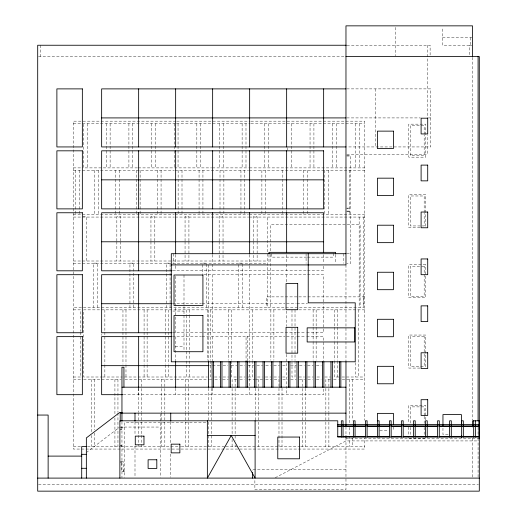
<?xml version="1.0" encoding="UTF-8"?>
<svg xmlns="http://www.w3.org/2000/svg" width="517" height="517" viewBox="0 0 517 517"><rect width="100%" height="100%" fill="white"/><g stroke="black" fill="none" stroke-linecap="round" stroke-linejoin="round"><path stroke-width="0.39" stroke-dasharray="2.58 1.94" d="M86.352 452.549L119.11 427.54M275.206 477.734L345.97 440.923L478.548 440.923M442.526 37.592L471.898 37.592M346.939 45.244L430.125 45.244L430.125 55.739M471.788 45.244L469.591 45.244L469.591 55.739M38.504 56.547L345.453 56.547M346.745 88.885L430.758 88.885L430.758 146.938L346.745 146.938M346.745 117.915L420.334 117.915M428.354 117.915L430.758 117.915M175.89 121.165L73.401 121.165L73.401 449.06L364.724 449.06L364.724 437.757M176.698 121.165L250.131 121.165M250.939 121.165L364.724 121.165L364.724 420.231M73.401 123.615L175.89 123.615M176.51 123.615L250.131 123.615M250.939 123.615L364.724 123.615M346.778 154.428L427.197 154.428L427.197 134.84M346.752 155.85L350.668 155.85L350.668 208.248L346.752 208.248M346.752 155.985L350.668 155.985M73.401 167.889L82.83 167.889M137.451 167.889L83.618 167.889L83.618 123.615M138.259 167.889L211.602 167.889M212.403 167.889L248.671 167.889M249.478 167.889L364.724 167.889M73.401 170.339L174.274 170.339M175.082 170.339L248.515 170.339M249.323 170.339L364.724 170.339M346.752 208.112L350.668 208.112M346.752 211.091L350.668 211.091L350.668 263.353L346.752 263.353M346.752 211.227L350.668 211.227M73.401 214.607L174.274 214.607M175.082 214.607L248.515 214.607M249.323 214.607L364.724 214.607M82.739 216.733L86.604 216.733L86.604 261.007M73.401 217.062L174.358 217.062M175.166 217.062L248.664 217.062M249.472 217.062L364.724 217.062M323.804 224.695L270.546 224.695L270.546 251.197M324.611 224.695L346.396 224.695M347.204 224.695L360.116 224.695L360.116 307.402M420.062 227.467L408.779 227.467L408.779 194.45L425.704 194.45L425.704 227.467M346.752 253.698L350.668 253.698M306.736 257.13L271.205 257.13L271.205 253.143M307.544 257.13L333.394 257.13L333.394 253.143M73.401 261.007L171.935 261.007M172.743 261.007L267.244 261.007M73.401 263.457L171.935 263.457M172.743 263.457L267.244 263.457M172.426 270.805L306.749 270.805M307.557 270.805L323.642 270.805L323.642 264.355M203.795 274.695L306.749 274.695M307.557 274.695L323.642 274.695L323.642 302.109M364.724 296.874L266.688 296.874L266.688 307.402L73.401 307.402M172.426 303.718L201.384 303.718M202.186 303.718L285.035 303.718M286.644 303.718L296.293 303.718M297.101 303.718L307.557 303.718M73.401 309.851L80.704 309.851L80.704 331.436M284.906 309.851L83.728 309.851L83.728 377.003L101.83 377.003M298.955 309.851L364.724 309.851M172.891 311.053L184 311.053M172.426 332.741L202.994 332.741M203.795 332.741L296.293 332.741M297.101 332.741L305.948 332.741M306.749 332.741L323.642 332.741L323.642 303.718M172.426 336.632L201.384 336.632M202.186 336.632L285.035 336.632M286.644 336.632L296.293 336.632M297.101 336.632L305.948 336.632M306.749 336.632L323.642 336.632L323.642 360.814M175.269 346.377L184 346.377M209.43 365.655L211.039 365.655M212.642 365.655L219.887 365.655M223.098 365.655L227.926 365.655M231.144 365.655L236.773 365.655M239.991 365.655L244.819 365.655M248.037 365.655L253.666 365.655M256.884 365.655L262.513 365.655M265.732 365.655L270.559 365.655M273.777 365.655L279.406 365.655M282.625 365.655L286.644 365.655M290.664 365.655L296.293 365.655M299.511 365.655L304.339 365.655M307.557 365.655L313.186 365.655M316.404 365.655L321.231 365.655M420.062 368.065L408.779 368.065L408.779 335.048L425.704 335.048L425.704 368.065M73.401 377.003L82.972 377.003M102.586 377.003L122.174 377.003M124.474 377.003L207.472 377.003M214.439 377.003L219.945 377.003M223.092 377.003L228.604 377.003M236.353 377.003L231.629 377.003L231.629 361.015M239.5 377.003L245.013 377.003M248.16 377.003L252.761 377.003L252.761 361.015M257.485 377.003L262.203 377.003M265.35 377.003L270.863 377.003M273.887 377.003L279.4 377.003M282.547 377.003L287.271 377.003M298.955 377.003L304.461 377.003M307.609 377.003L313.121 377.003M316.934 377.003L320.87 377.003M324.805 377.003L330.311 377.003M338.848 377.003L334.247 377.003L334.247 361.015M341.996 377.003L364.724 377.003M73.401 379.459L82.836 379.459M83.625 379.459L121.094 379.459M125.017 379.459L175.812 379.459M176.601 379.459L208.674 379.459M209.43 379.459L211.699 379.459M214.839 379.459L219.551 379.459M222.691 379.459L228.184 379.459M236.708 379.459L232.107 379.459L232.107 412.236M239.843 379.459L244.554 379.459M248.483 379.459L254.758 379.459M255.547 379.459L262.5 379.459M265.635 379.459L271.134 379.459M274.275 379.459L278.98 379.459L278.98 412.236M282.793 379.459L287.504 379.459M290.644 379.459L296.138 379.459M299.278 379.459L304.687 379.459M307.802 379.459L312.514 379.459M316.436 379.459L321.147 379.459M330.453 379.459L325.852 379.459L325.852 412.236M333.594 379.459L338.305 379.459M342.228 379.459L364.724 379.459M123.363 394.678L323.642 394.678L323.642 388.228M205.76 422.441L124.746 422.441L124.746 477.301M119.744 427.055L160.451 427.055M120.571 427.572L124.746 427.572M120.215 429.052L121.954 429.052M120.215 429.717L121.954 429.717M379.814 430.81L388.616 430.81M448.129 434.584L442.959 434.584L442.959 427.385M345.97 438.287L478.975 438.287M408.779 438.364L425.704 438.364M120.215 445.292L121.954 445.292M120.215 445.958L121.954 445.958M73.401 446.61L80.478 446.61M87.554 446.61L120.306 446.61M121.094 446.61L180.523 446.61M181.312 446.61L225.044 446.61M225.826 446.61L238.279 446.61M239.061 446.61L300.067 446.61M300.849 446.61L364.724 446.61M120.215 461.532L121.954 461.532M120.215 462.198L121.954 462.198M345.97 469.41L252.438 469.41L252.438 470.987M123.389 469.972L123.421 471.33M124.746 471.33L121.23 471.33L121.23 461.675L123.389 461.675L123.389 471.33M38.504 484.629L478.496 484.629M478.083 427.158L478.083 435.902M478.083 438.287L478.083 477.314M472.519 57.355L472.519 419.959M472.519 438.287L472.519 477.314M470.651 37.592L470.651 45.373L442.526 45.373L442.526 27.414M427.197 45.244L427.197 117.915M425.704 134.62L425.704 124.151L408.779 124.151L408.779 157.168L425.704 157.168L425.704 135.428M425.704 419.843L425.704 405.347L408.779 405.347L408.779 423.068M424.173 134.355L424.173 125.683L410.304 125.683L410.304 155.636L424.173 155.636L424.173 135.144M424.173 212.539L424.173 195.982L410.304 195.982L410.304 225.942L424.173 225.942L424.173 213.327M424.173 415.552L424.173 406.879L410.304 406.879L410.304 423.436M424.173 416.34L424.173 423.436M424.173 427.378L424.173 436.839M410.304 427.378L410.304 435.262M408.779 427.094L408.779 437.556M395.382 27.401L395.382 55.758M393.418 426.842L393.418 430.81M375.42 88.885L375.42 146.938M363.858 296.874L363.858 307.402L267.244 307.402L267.244 217.062M363.335 217.062L363.335 307.402M359.205 123.615L359.205 167.889M359.166 217.062L359.166 307.402M358.404 309.851L358.404 377.003M355.341 123.615L355.341 167.889M355.379 362.617L355.379 377.003M352.323 379.459L352.323 420.231M352.323 437.815L352.323 446.61M349.492 170.339L349.492 214.607M349.292 379.459L349.292 423.429M349.292 427.423L349.292 435.417M349.292 436.219L349.292 446.61M345.97 264.911L345.97 360.982M345.97 426.848L345.97 435.308M345.97 437.873L345.97 478.432M345.97 478.878L345.97 489.715L254.875 489.715L254.875 478.878M343.818 253.698L343.818 263.308M337.278 309.851L337.278 326.641M337.278 327.435L337.278 341.033M337.278 341.827L337.278 360.22M337.278 361.015L337.278 377.003M336.561 123.615L336.561 167.889M335.604 254.707L335.604 263.34M334.247 309.851L334.247 326.641M334.247 327.435L334.247 341.033M334.247 341.827L334.247 360.22M332.696 123.615L332.696 167.889M328.883 379.459L328.883 412.236M328.883 413.031L328.883 446.61M328.56 170.339L328.56 214.607M325.852 413.031L325.852 446.61M324.689 170.339L324.689 214.607M323.642 254.681L323.642 263.554M316.145 309.851L316.145 326.641M316.145 327.435L316.145 341.033M316.145 341.827L316.145 360.22M313.916 123.615L313.916 167.889M313.121 309.851L313.121 326.641M313.121 327.435L313.121 341.033M313.121 341.827L313.121 360.22M310.051 123.615L310.051 167.889M307.621 170.339L307.621 214.607M306.077 253.698L306.077 263.308M305.444 388.248L305.444 412.236M305.444 413.031L305.444 446.61M303.757 170.339L303.757 214.607M302.419 379.459L302.419 412.236M302.419 413.031L302.419 446.61M295.02 309.851L295.02 360.22M295.02 361.015L295.02 377.003L291.989 377.003L291.989 361.015M291.989 309.851L291.989 360.22M291.271 123.615L291.271 167.889M287.407 147.765L287.407 150.176M286.683 209.779L286.683 212.196M286.644 254.681L286.644 263.554M286.644 264.355L286.644 270.805M286.644 274.695L286.644 282.754M286.644 310.976L286.644 326.292M286.644 354.365L286.644 394.678M282.818 170.339L282.818 214.607M282.011 388.248L282.011 412.236M282.011 413.031L282.011 446.61M278.98 413.031L278.98 446.61M273.887 309.851L273.887 360.22M270.863 309.851L270.863 360.22M270.546 254.409L270.546 307.402M268.989 254.707L268.989 263.34M268.633 123.615L268.633 167.889M265.744 170.339L265.744 214.607M264.762 123.615L264.762 167.889M261.88 170.339L261.88 214.607M258.571 379.459L258.571 412.236M258.571 413.031L258.571 446.61M257.136 240.883L257.136 216.733L253.272 216.733L253.272 240.883M257.136 241.685L257.136 261.007M255.547 388.248L255.547 412.236M255.547 413.031L255.547 420.231M253.272 241.685L253.272 261.007M252.761 309.851L252.761 360.22M249.646 254.681L249.646 265.163M249.646 265.971L249.646 270.805M249.646 274.695L249.646 394.678M247.449 360.995L247.449 336.399L246.053 336.399L246.053 360.995M245.989 123.615L245.989 167.889M244.812 170.339L244.812 214.607M242.602 307.402L242.602 263.127L238.738 263.127L238.738 307.402M242.124 123.615L242.124 167.889M240.948 170.339L240.948 214.607M235.138 379.459L235.138 412.236M235.138 413.031L235.138 440.213M235.138 445.014L235.138 446.61M232.107 413.031L232.107 434.616M232.107 439.418L232.107 446.61M231.629 309.851L231.629 360.22M228.604 309.851L228.604 360.22M223.874 170.339L223.874 214.607M223.344 123.615L223.344 167.889M223.034 240.883L223.034 216.733L219.163 216.733L219.163 240.883M223.034 241.685L223.034 261.007M220.009 170.339L220.009 214.607M219.479 123.615L219.479 167.889M219.163 241.685L219.163 261.007M212.642 254.681L212.642 263.554M212.642 264.355L212.642 270.805M212.642 274.695L212.642 332.741M212.642 336.632L212.642 360.814M212.642 388.228L212.642 394.678M211.699 388.248L211.699 412.236M211.699 413.031L211.699 446.61M210.503 309.851L210.503 360.22M210.503 361.015L210.503 377.003M208.674 388.248L208.674 412.236M208.674 413.031L208.674 446.61M208.474 264.911L208.474 360.982M207.472 309.851L207.472 360.22M206.341 307.402L206.341 263.127L202.47 263.127L202.47 274.398M202.935 170.339L202.935 214.607M200.699 123.615L200.699 167.889M199.071 170.339L199.071 214.607M196.835 123.615L196.835 167.889M189.371 309.851L189.371 314.646M189.371 315.448L189.371 350.623M189.371 351.424L189.371 360.22M189.371 361.015L189.371 364.214M189.371 365.015L189.371 377.003M188.925 240.883L188.925 216.733L185.06 216.733L185.06 240.883M188.925 241.685L188.925 261.007M188.259 379.459L188.259 412.236M188.259 413.031L188.259 446.61M186.346 309.851L186.346 314.646M186.346 315.448L186.346 350.623M186.346 351.424L186.346 360.22M186.346 361.015L186.346 364.214M186.346 365.015L186.346 377.003M185.235 379.459L185.235 412.236M185.235 413.031L185.235 446.61M185.06 241.685L185.06 261.007M184 274.992L184 314.562M184 315.37L184 350.907M182.003 170.339L182.003 214.607M178.132 170.339L178.132 214.607M178.055 123.615L178.055 167.889M175.644 254.681L175.644 265.163M175.644 265.971L175.644 270.805M175.644 276.304L175.644 332.741M175.644 336.632L175.644 360.814M175.644 388.228L175.644 394.678M174.19 123.615L174.19 167.889M173.453 253.698L173.453 263.308M170.739 421.962L170.739 443.618M170.739 454.042L170.739 477.301M170.074 307.402L170.074 263.127L166.209 263.127L166.209 307.402M168.245 309.851L168.245 331.436M168.245 332.237L168.245 364.214M168.245 365.015L168.245 377.003M165.22 309.851L165.22 331.436M165.22 332.237L165.22 364.214M165.22 365.015L165.22 377.003M164.826 379.459L164.826 412.236M164.826 413.031L164.826 446.61M161.795 379.459L161.795 412.236M161.795 413.031L161.795 446.61M161.065 170.339L161.065 214.607M160.451 413.968L160.451 477.307M157.2 170.339L157.2 214.607M155.417 123.615L155.417 167.889M154.816 240.883L154.816 216.733L150.951 216.733L150.951 240.883M154.816 241.685L154.816 261.007M151.546 123.615L151.546 167.889M150.951 241.685L150.951 261.007M147.119 309.851L147.119 331.436M147.119 332.237L147.119 364.214M147.119 365.015L147.119 377.003M144.088 309.851L144.088 331.436M144.088 332.237L144.088 364.214M144.088 365.015L144.088 377.003M141.387 379.459L141.387 412.236M141.387 413.031L141.387 434.616M141.387 435.417L141.387 446.61M140.126 170.339L140.126 214.607M138.646 388.228L138.646 394.678M138.362 388.248L138.362 412.236M138.362 413.031L138.362 434.616M138.362 435.417L138.362 446.61M136.262 170.339L136.262 214.607M134.995 421.962L134.995 434.797M134.995 446.022L134.995 477.301M133.813 307.402L133.813 263.127L129.941 263.127L129.941 307.402M132.772 123.615L132.772 167.889M128.907 123.615L128.907 167.889M125.986 309.851L125.986 331.436M125.986 332.237L125.986 364.214M125.986 365.015L125.986 377.003M122.962 309.851L122.962 331.436M122.962 332.237L122.962 364.214M121.954 421.782L121.954 477.773M120.707 240.883L120.707 216.733L116.842 216.733L116.842 240.883M120.707 241.685L120.707 261.007M119.194 170.339L119.194 214.607M117.954 379.459L117.954 412.236M117.954 413.031L117.954 446.61M116.842 241.685L116.842 261.007M115.323 170.339L115.323 214.607M114.923 379.459L114.923 414.634M114.923 417.833L114.923 446.61M110.127 123.615L110.127 167.889M106.263 123.615L106.263 167.889M104.861 309.851L104.861 331.436M104.861 332.237L104.861 364.214M104.861 365.015L104.861 377.003M101.83 333.833L101.83 335.436M98.256 170.339L98.256 214.607M97.545 307.402L97.545 263.127L93.68 263.127L93.68 307.402M94.514 379.459L94.514 429.821M94.514 433.02L94.514 446.61M94.391 170.339L94.391 214.607M91.49 379.459L91.49 432.218M91.49 435.417L91.49 446.61M87.483 123.615L87.483 167.889M80.704 332.237L80.704 377.003M79.469 170.339L79.469 214.607M75.605 170.339L75.605 214.607M40.63 45.244L40.63 56.547M425.704 264.749L408.779 264.749L408.779 297.766L425.704 297.766L425.704 264.749M424.173 266.281L410.304 266.281L410.304 296.241L424.173 296.241L424.173 266.281M424.173 336.58L410.304 336.58L410.304 366.54L424.173 366.54L424.173 336.58"/><path stroke-width="0.78" d="M346.261 45.244L37.696 45.244L37.696 491.15L479.304 491.15L479.304 56.547L345.97 56.547M345.944 88.885L101.649 88.885L101.649 146.938L345.944 146.938M101.649 117.915L345.944 117.915M101.649 179.845L323.642 179.845M101.649 241.782L323.642 241.782M345.97 253.698L171.301 253.698L171.301 361.79L355.231 361.79L355.231 302.833L308.229 302.833L308.229 253.698M171.301 264.911L345.97 264.911L345.97 25.85L472.519 25.85L472.519 56.547M171.625 270.805L101.649 270.805L101.649 212.758L323.642 212.758L323.642 252.264M171.625 274.695L101.649 274.695L101.649 332.741L171.625 332.741M101.649 303.718L171.625 303.718M171.625 336.632L101.649 336.632L101.649 394.678L122.561 394.678M101.649 365.655L208.622 365.655M121.954 387.188L345.97 387.188M122.135 412.43L119.744 412.43L86.352 437.925L86.352 478.102M345.97 413.141L120.215 413.141L120.215 421.265M37.696 415.054L48.133 415.054L48.133 478.102M377.436 420.799L379.129 420.799L379.129 437.059M479.304 420.799L472.519 420.799L472.519 426.913M337.756 424.392L478.975 424.392M337.756 425.898L478.975 425.898M337.756 426.473L341.349 426.473M342.958 426.473L365.493 426.473M367.102 426.473L389.637 426.473M391.246 426.473L401.709 426.473M403.318 426.473L437.931 426.473M439.54 426.473L478.975 426.473M207.362 435.508L255.107 435.508M337.756 436.484L341.349 436.484M342.958 436.484L365.493 436.484M367.102 436.484L389.637 436.484M391.246 436.484L401.709 436.484M403.318 436.484L437.931 436.484M439.54 436.484L478.975 436.484M479.304 437.059L337.756 437.059L337.756 420.799L119.873 420.799L119.873 478.102M478.975 438.287L479.304 438.287M86.352 446.578L81.705 446.578L81.705 478.102M81.705 454.314L86.352 454.314M48.133 456.104L81.705 456.104M81.705 468.299L86.352 468.299M37.696 478.102L479.304 478.102M478.975 420.799L478.975 437.059M478.083 56.547L478.083 420.799M475.362 420.799L475.362 437.059M473.662 420.799L473.662 437.059M463.329 437.059L463.329 420.799L461.636 420.799L461.636 437.059M461.39 426.441L461.39 414.589L442.959 414.589L442.959 426.59M461.39 435.915L461.39 437.498M451.302 437.059L451.302 420.799L449.609 420.799L449.609 437.059M439.276 437.059L439.276 420.799L437.576 420.799L437.576 437.059M427.242 437.059L427.242 420.799L425.549 420.799L425.549 437.059M415.216 437.059L415.216 420.799L413.522 420.799L413.522 437.059M403.189 437.059L403.189 420.799L401.489 420.799L401.489 437.059M393.418 424.47L393.418 413.374L377.416 413.374L377.436 437.059M391.156 437.059L391.156 420.799L389.463 420.799L389.463 437.059M367.102 437.059L367.102 420.799L365.403 420.799L365.403 437.059M355.076 437.059L355.076 420.799L353.376 420.799L353.376 437.059M345.97 361.79L345.97 426.499M345.97 435.715L345.97 437.498M343.042 437.059L343.042 420.799L341.349 420.799L341.349 437.059M340.845 361.79L340.845 387.188M339.449 361.79L339.449 387.188M335.604 253.918L335.604 252.348L268.989 252.348L268.989 253.918M332.353 361.79L332.353 387.188M330.964 361.79L330.964 387.188M323.862 361.79L323.862 387.188M323.642 88.885L323.642 146.938M322.472 361.79L322.472 387.188M315.37 361.79L315.37 387.188M313.981 361.79L313.981 387.188M306.878 361.79L306.878 387.188M305.489 361.79L305.489 387.188M298.393 361.79L298.393 387.188M296.997 361.79L296.997 387.188M289.901 361.79L289.901 387.188M288.505 361.79L288.505 387.188M286.644 88.885L286.644 146.938M286.644 150.822L286.644 208.874M286.644 212.758L286.644 252.264M281.41 361.79L281.41 387.188M280.02 361.79L280.02 387.188M272.918 361.79L272.918 387.188M271.528 361.79L271.528 387.188M264.426 361.79L264.426 387.188M263.037 361.79L263.037 387.188M255.934 361.79L255.934 387.188M255.107 420.799L255.107 478.102L231.235 435.508L207.362 478.102L207.362 420.799M254.545 361.79L254.545 387.188M252.438 472.57L252.438 478.102M249.646 88.885L249.646 146.938M249.646 150.822L249.646 208.874M249.646 212.758L249.646 253.879M247.449 361.389L247.449 387.188M246.053 361.389L246.053 387.188M238.957 361.79L238.957 387.188M237.562 361.79L237.562 387.188M230.466 361.79L230.466 387.188M229.076 361.79L229.076 387.188M221.974 361.79L221.974 387.188M220.585 361.79L220.585 387.188M213.482 361.79L213.482 387.188M212.642 88.885L212.642 146.938M212.642 150.822L212.642 208.874M212.642 212.758L212.642 253.879M212.093 361.79L212.093 387.188M208.474 361.79L208.474 387.188M175.644 88.885L175.644 146.938M175.644 150.822L175.644 208.874M175.644 212.758L175.644 253.879M175.644 361.622L175.644 387.42M170.739 413.141L170.739 421.161M138.646 88.885L138.646 146.938M138.646 150.822L138.646 208.874M138.646 212.758L138.646 270.805M138.646 274.695L138.646 332.741M138.646 336.632L138.646 387.42M134.995 413.141L134.995 421.161M123.938 387.188L123.938 367.225L121.954 367.225L121.954 421.161M82.352 88.885L56.883 88.885L56.883 146.938L82.352 146.938L82.352 88.885M427.708 118.193L421.103 118.193L421.103 133.935L427.708 133.935L427.708 118.193M393.418 131.131L377.416 131.131L377.416 148.566L393.418 148.566L393.418 131.131M82.352 150.822L56.883 150.822L56.883 208.874L82.352 208.874L82.352 150.822M323.642 150.822L101.649 150.822L101.649 208.874L323.642 208.874L323.642 150.822M427.708 165.11L421.103 165.11L421.103 180.853L427.708 180.853L427.708 165.11M393.418 178.171L377.416 178.171L377.416 195.607L393.418 195.607L393.418 178.171M427.708 212.028L421.103 212.028L421.103 227.764L427.708 227.764L427.708 212.028M82.352 212.758L56.883 212.758L56.883 270.805L82.352 270.805L82.352 212.758M393.418 225.212L377.416 225.212L377.416 242.647L393.418 242.647L393.418 225.212M427.708 258.946L421.103 258.946L421.103 274.682L427.708 274.682L427.708 258.946M393.418 272.252L377.416 272.252L377.416 289.688L393.418 289.688L393.418 272.252M82.352 274.695L56.883 274.695L56.883 332.741L82.352 332.741L82.352 274.695M202.916 274.992L174.022 274.992L174.022 305.431L202.916 305.431L202.916 274.992M297.702 283.549L286.05 283.549L286.05 309.722L297.702 309.722L297.702 283.549M427.708 305.864L421.103 305.864L421.103 321.6L427.708 321.6L427.708 305.864M202.916 315.506L174.022 315.506L174.022 351.715L202.916 351.715L202.916 315.506M393.418 319.293L377.416 319.293L377.416 336.729L393.418 336.729L393.418 319.293M297.702 327.319L286.05 327.319L286.05 353.163L297.702 353.163L297.702 327.319M354.701 327.849L307.156 327.849L307.156 341.97L354.701 341.97L354.701 327.849M82.352 336.632L56.883 336.632L56.883 394.678L82.352 394.678L82.352 336.632M427.708 352.775L421.103 352.775L421.103 368.518L427.708 368.518L427.708 352.775M393.418 366.333L377.416 366.333L377.416 383.769L393.418 383.769L393.418 366.333M427.708 399.693L421.103 399.693L421.103 415.435L427.708 415.435L427.708 399.693M143.972 436.128L135.273 436.128L135.273 444.82L143.972 444.82L143.972 436.128M299.511 437.052L277.771 437.052L277.771 458.792L299.511 458.792L299.511 437.052M179.858 444.161L171.159 444.161L171.159 452.86L179.858 452.86L179.858 444.161M156.806 459.768L148.108 459.768L148.108 468.467L156.806 468.467L156.806 459.768"/></g></svg>
